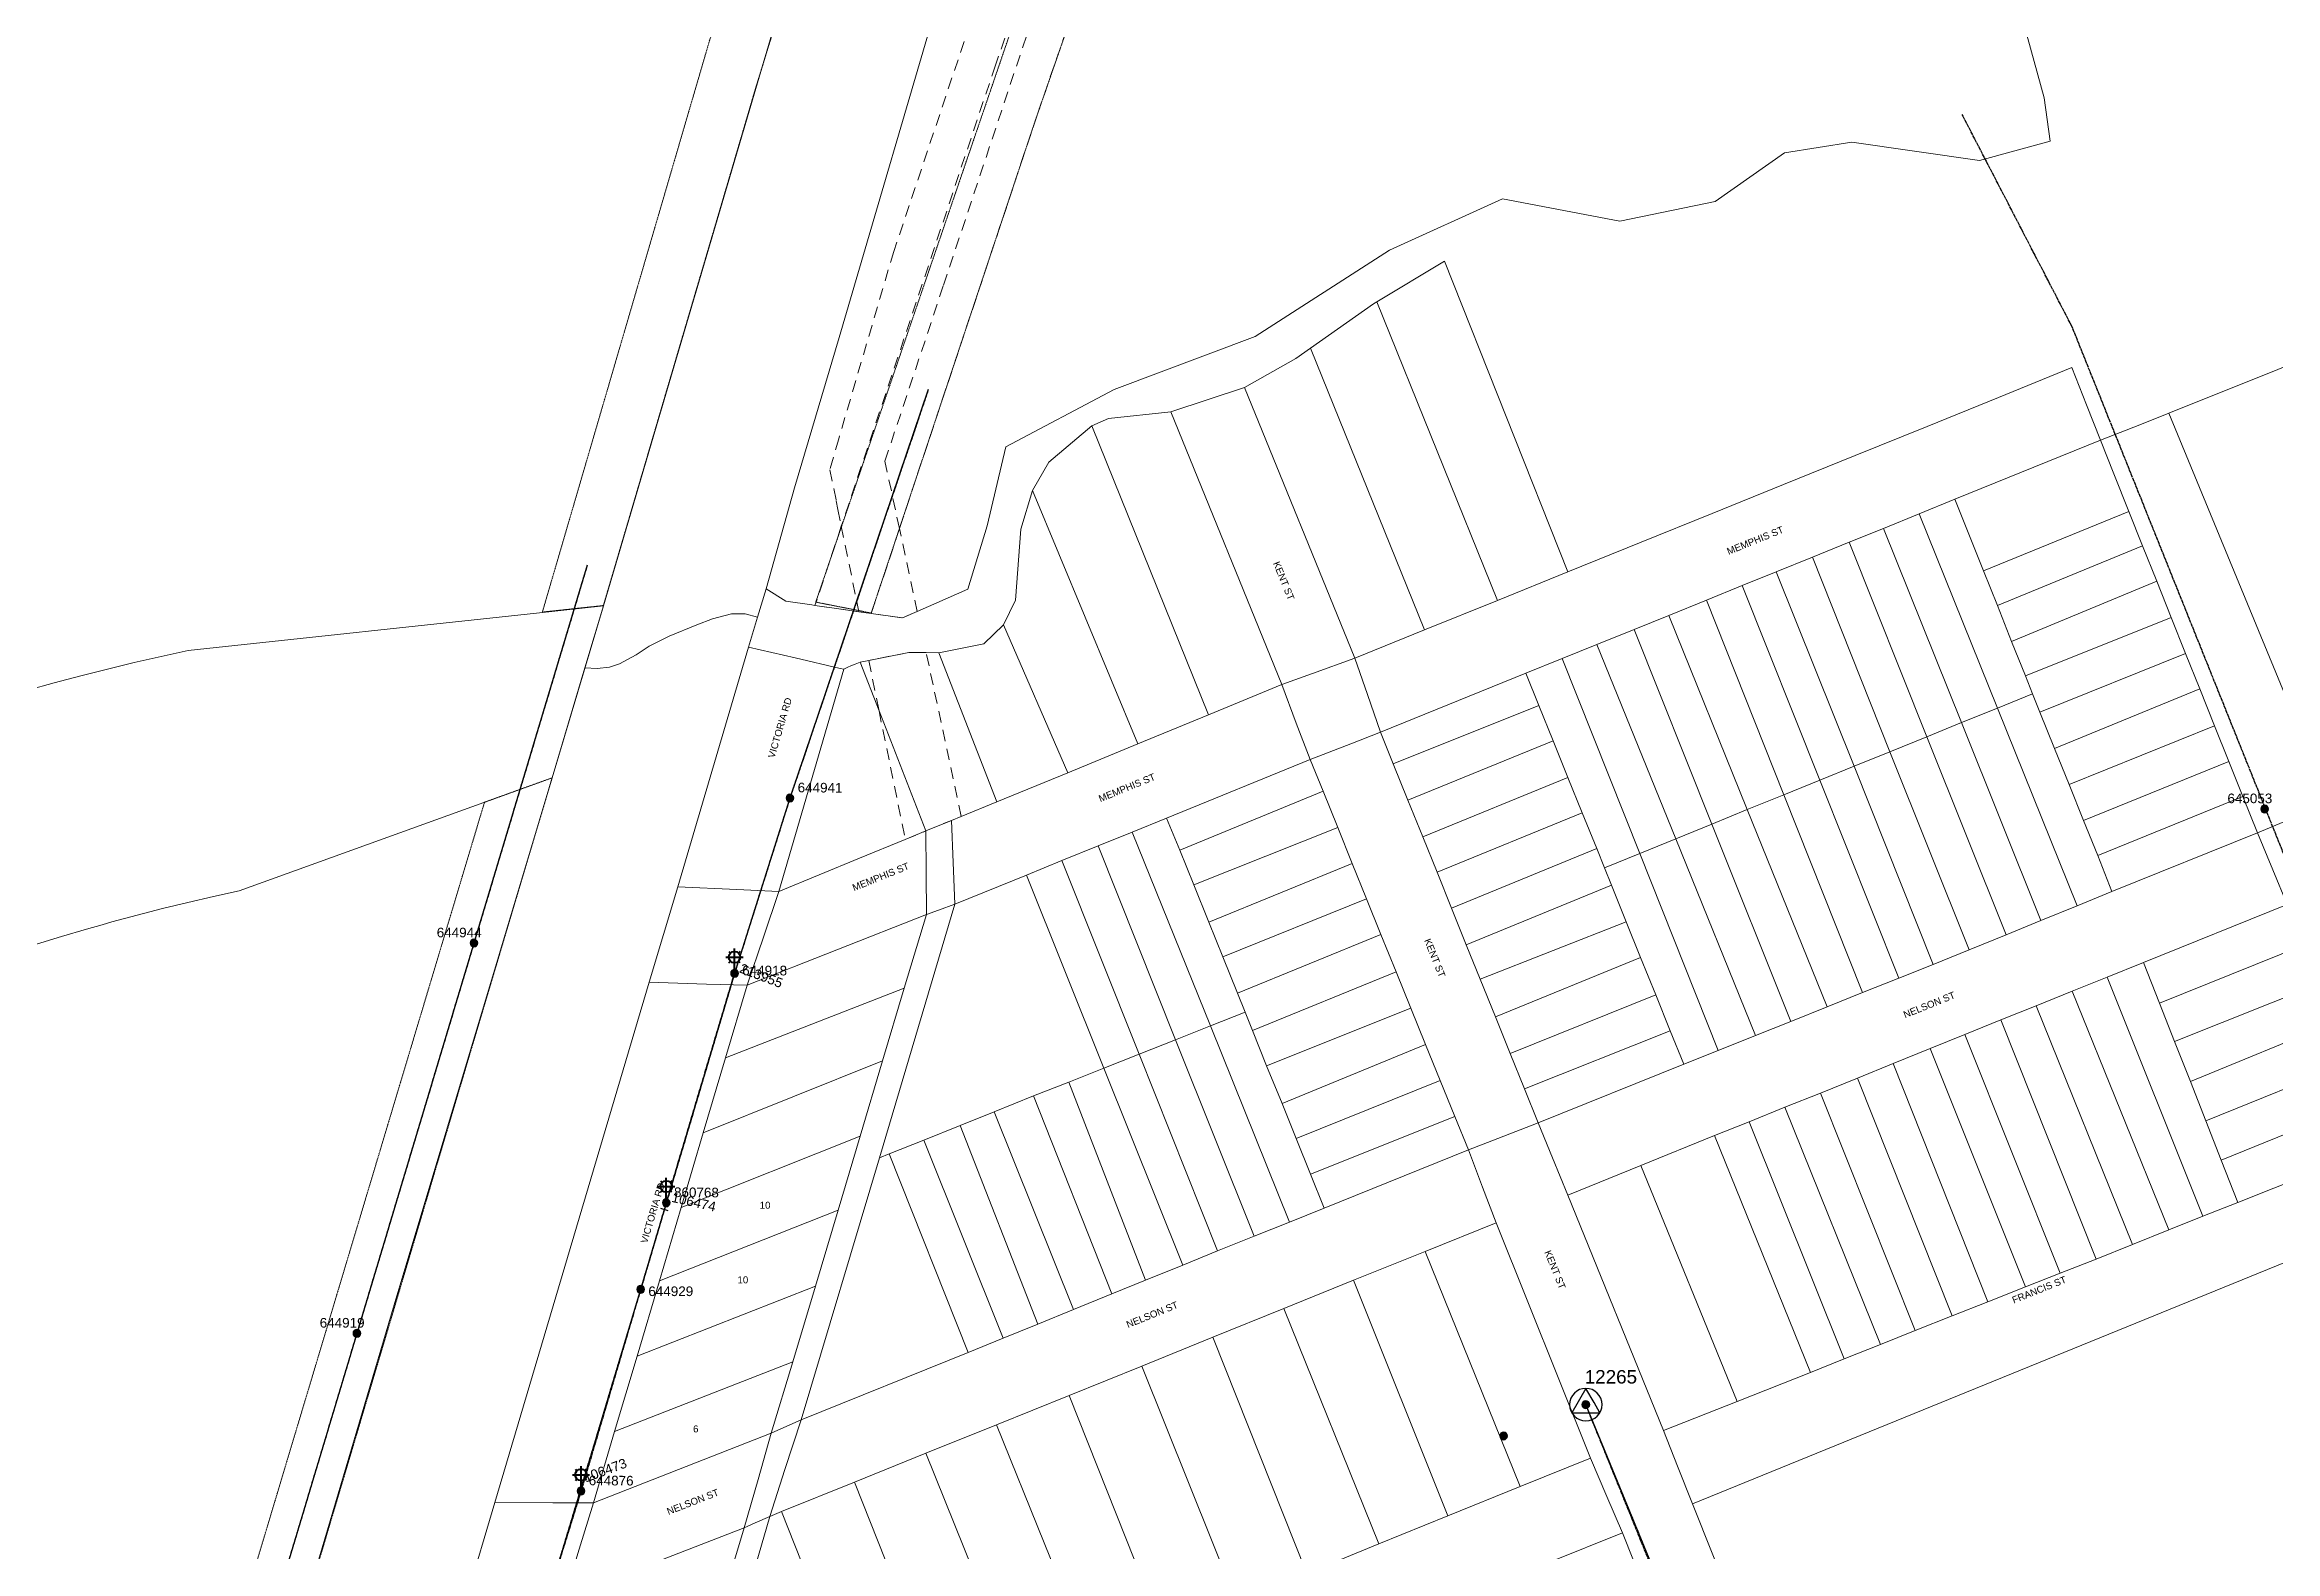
# Model space of a CAD drawing. Header units: metres. Extents: x 300457 to 302353, y 6232868 to 6234686.
# Drawn here: x 300991 to 301570, y 6233635 to 6234027 of the extents above; entities that cross this region are included whole.
import ezdxf
from ezdxf.enums import TextEntityAlignment as Align

# ---------------------------------------------------------------- set-up
doc = ezdxf.new("R2010")
doc.units = ezdxf.units.M
for name, pattern in [('Cable Exist OH', [1, 1, 0]), ('Dash', [5, 3, -2]), ('HIDDEN', [0.375, 0.25, -0.125]), ('HIDDEN2', [0.1875, 0.125, -0.0625])]:
    doc.linetypes.add(name, pattern=pattern)
doc.layers.get('0').update_dxf_attribs({"color": 6})
for name, color, linetype, lineweight in [('Cadastre Easements_SP_EXT', 9, 'Continuous', 5), ('Cadastre Land Parcels_SP_EXT', 9, 'Continuous', 5), ('Cadastre Other Property_SP_EXT', 9, 'HIDDEN', 5), ('Cadastre Roads_SP_EXT', 9, 'Continuous', 5)]:
    doc.layers.add(name, color=color, linetype=linetype, lineweight=lineweight)
for name, color, linetype in [('Equip_SP_SL_EXT', 7, 'Continuous'), ('Mains_HV_EXT', 7, 'Continuous'), ('Mains_LV_EXT', 7, 'Continuous'), ('Mains_SL_EXT', 7, 'Continuous'), ('Mains_TR_EXT', 7, 'Continuous'), ('OH_Details_SP_MISC', 7, 'Continuous'), ('Sub_SP_TR_HV_LV_EXT', 7, 'Continuous'), ('SupportsOH_SP_TR_HV_LV_SL_EXT', 7, 'Continuous')]:
    doc.layers.add(name, color=color, linetype=linetype)
doc.styles.add('iecARIAL', font='arial.ttf', dxfattribs={"height": 2})
doc.styles.add('POLE_LABEL', font='arial.ttf')
doc.styles.get("Standard").update_dxf_attribs({"font": 'arial.ttf'})
doc.linetypes.add('Cable E OH', pattern='A,9.4,["E",Standard,S=1.7,R=0,X=0,Y=-1],0', length=9.4)

# ---------------------------------------------------------------- blocks, each defined once
blk = doc.blocks.new('SUB_POLE_EXT')
blk.add_wipeout([(0, 4.22), (0.42, 4.2), (0.83, 4.14), (1.21, 4.05), (1.62, 3.9), (1.99, 3.72), (2.35, 3.51), (2.68, 3.26), (2.99, 2.99), (3.28, 2.66), (3.52, 2.34), (3.76, 1.92), (3.9, 1.62), (4.04, 1.23), (4.18, 0.63), (4.22, 0), (4.18, -0.61), (4.06, -1.15), (3.9, -1.62), (3.58, -2.24), (3.22, -2.73), (2.97, -3.01), (2.68, -3.26), (2.36, -3.5), (2, -3.72), (1.64, -3.89), (1.25, -4.03), (0.82, -4.14), (0.42, -4.2), (0, -4.22), (-0.41, -4.2), (-0.8, -4.15), (-1.21, -4.05), (-1.62, -3.9), (-1.99, -3.73), (-2.35, -3.51), (-2.68, -3.26), (-2.96, -3.02), (-3.23, -2.72), (-3.51, -2.35), (-3.71, -2.01), (-3.91, -1.6), (-4.05, -1.21), (-4.16, -0.76), (-4.22, -0.14), (-4.21, 0.39), (-4.14, 0.83), (-4.03, 1.27), (-3.9, 1.63), (-3.71, 2.02), (-3.5, 2.37), (-3.28, 2.67), (-2.99, 2.99), (-2.68, 3.27), (-2.33, 3.52), (-1.98, 3.73), (-1.63, 3.9), (-1.2, 4.05), (-0.78, 4.15), (-0.4, 4.21)])
blk.add_line((2.16, 0.48), (2.16, 0.48, 0))
blk.add_lwpolyline([(-4.22, 0, 1), (4.22, 0, 1)], format="xyb", close=True)
blk.add_lwpolyline([(2.14, 0.52), (0, 4.22), (-3.66, -2.11), (3.66, -2.11)], close=True)
for tag, height, flags, p in [('STREET_CODE', 0.2, 9, (1.5, 0)), ('ASSET_NUM', 3.5, 8, (2, 2)), ('CONSTRUCTED_VOLTAGE', 0.2, 9, (1.5, -0.2)), ('OPERATING_VOLTAGE', 0.2, 9, (1.5, -0.6)), ('OPERATED_BY', 0.2, 9, (1.5, -0.8)), ('ORIENTATION', 0.2, 9, (1.5, -1.2)), ('OWNED_BY', 0.2, 9, (1.5, -1.4)), ('SECONDARY_VOLTAGE', 0.2, 9, (1.5, -1.6)), ('STATE', 0.2, 9, (1.5, -1.8)), ('SUBSTATION_TYPE', 0.2, 9, (1.5, -2)), ('STREETNAME', 0.2, 9, (1.5, -2.8)), ('SUBURB', 0.2, 9, (1.5, -3)), ('Z', 0.2, 1, (1.5, -3.4)), ('NO_PHASES', 0.2, 9, (1.5, -0.4)), ('MAINTAINED_BY', 0.2, 9, (1.5, -1)), ('USAGE', 0.2, 9, (1.5, -2.2)), ('LEGEND', 0.2, 9, (1.5, -2.4)), ('LOCATION', 0.2, 9, (1.5, -2.6)), ('NOTES', 0.2, 9, (1.5, -3.2))]:
    blk.add_attdef(tag, text='', height=height, dxfattribs=dict(flags=flags)).set_placement(p, align=Align.MIDDLE_LEFT)
blk = doc.blocks.new('SL_LANTERN_EXT')
at = {"lineweight": 40}
for p, q in [((0, 1.97), (0, 6.47)), ((-2.25, 4.22), (2.25, 4.22)), ((-1.46, 5.68), (-1.06, 5.28)), ((-1.46, 2.76), (-1.06, 3.16)), ((0, 0), (0, 2.72)), ((1.46, 5.68), (1.06, 5.28)), ((1.46, 2.76), (1.06, 3.16))]:
    blk.add_line(p, q, dxfattribs=at)
blk.add_circle((0, 4.22), 1.5, dxfattribs=at)
at = {"style": 'iecARIAL', "flags": 8}
blk.add_attdef('ASSET_NUM', (1.5, 1.5), '', height=2.5, dxfattribs=at)
for tag, p, height, flags in [('OPERATING_VOLTAGE', (0.98, -1.65), 0.2, 9), ('ORIENTATION', (0.98, -1.85), 0.2, 9), ('OWNED_BY', (0.98, -2.05), 0.2, 9), ('STATE', (0.98, -2.25), 0.2, 9), ('CONSTRUCTED_VOLTAGE', (0.98, -0.65), 0.2, 9), ('CONTROL_TYPE', (0.98, -0.85), 0.2, 9), ('LANTERN_PURPOSE', (0.98, -1.05), 0.2, 9), ('LANTERN_TYPE', (0.98, -1.25), 0.2, 9), ('NO_PHASES', (0.98, -1.45), 0.2, 9), ('USAGE', (0.98, -2.45), 0.2, 9), ('CEXIST', (0.98, -2.65), 0.2, 9), ('CNEW', (0.98, -2.85), 0.2, 9), ('CNUMBER', (0.98, -3.05), 0.2, 9), ('CREMOVE', (0.98, -3.25), 0.2, 9), ('CREPLACE', (0.98, -3.45), 0.2, 9), ('LKINGHEIGHT', (0.98, -3.65), 0.2, 9), ('LBRACKET', (0.98, -3.85), 0.2, 9), ('LBRACKETVOCAB', (0.98, -4.05), 0.2, 9), ('LCATEGORY', (0.98, -4.25), 0.2, 9), ('LCHARGE1', (0.98, -4.45), 0.2, 9), ('LCHARGE1PERCENT', (0.98, -4.65), 0.2, 9), ('LCHARGE2', (0.98, -4.85), 0.2, 9), ('LCHARGE2PERCENT', (0.98, -5.05), 0.2, 9), ('LCHARGE3', (0.98, -5.25), 0.2, 9), ('LCHARGE3PERCENT', (0.98, -5.45), 0.2, 9), ('LEXIST', (0.98, -5.65), 0.2, 9), ('LLAMP', (0.98, -5.85), 0.2, 9), ('LNUMBER', (2.18, -3.25), 2.5, 8), ('STREETNAME', (0.98, -9.25), 0.2, 9), ('SUBURB', (0.98, -9.45), 0.2, 1), ('LLAMPVOCAB', (0.98, -6.05), 0.2, 9), ('LMAST', (0.98, -6.25), 0.2, 9), ('LMASTVOCAB', (0.98, -6.45), 0.2, 9), ('LNEW', (0.98, -6.65), 0.2, 9), ('LANTNUMBER', (0.98, -6.85), 0.2, 9), ('LOUTREACH', (0.98, -7.25), 0.2, 9), ('LOUTREACHVOCAB', (0.98, -7.45), 0.2, 9), ('LRATECODE', (0.98, -7.65), 0.2, 9), ('LREMOVE', (0.98, -7.85), 0.2, 9), ('LREPLACE', (0.98, -8.05), 0.2, 9), ('LTYPE', (0.98, -8.25), 0.2, 9), ('LTYPEVOCAB', (0.98, -8.45), 0.2, 9), ('LEGEND', (0.98, -8.65), 0.2, 9), ('LOCATION', (0.98, -8.85), 0.2, 9), ('NOTES', (0.98, -9.05), 0.2, 9)]:
    blk.add_attdef(tag, p, '', height=height, dxfattribs=dict(flags=flags))
blk = doc.blocks.new('POLE_EXT')
blk.add_hatch(color=256).paths.add_polyline_path([(-1, 0, 1), (1, 0, 1)])
blk.add_lwpolyline([(-1, 0, 1), (1, 0, 1)], format="xyb", close=True)
for tag, height, flags, p in [('pNumber', 2.5, 8, (-17.84, 2.07)), ('OWNED_BY', 0.2, 9, (1.35, -0.4)), ('SPECIAL_USE', 0.2, 9, (1.35, -0.8)), ('STATE', 0.2, 9, (1.35, -1)), ('cLV', 0.2, 9, (1.35, -1.4)), ('hDepth', 0.2, 9, (1.35, -1.6)), ('hDia', 0.2, 9, (1.35, -1.8)), ('cHV', 0.2, 9, (1.35, -2)), ('cLinedev', 0.2, 9, (1.35, -3.4)), ('pExisting', 0.2, 9, (1.35, -3.8)), ('pFooting', 0.2, 9, (1.35, -4.4)), ('pNew', 0.2, 9, (1.35, -4.6)), ('pRelocate', 0.2, 9, (1.35, -5)), ('pRemove', 0.2, 9, (1.35, -5.2)), ('pReplace', 0.2, 9, (1.35, -5.4)), ('pStay', 0.2, 9, (1.35, -5.6)), ('pType', 0.2, 9, (1.35, -5.8)), ('PARENT', 0.2, 9, (1.35, -0.6)), ('USAGE', 0.2, 9, (1.35, -1.2)), ('LBRACKET', 0.2, 9, (1.35, -2.2)), ('LExisting', 0.2, 9, (1.35, -2.4)), ('LANTNUMBER', 0.2, 9, (1.35, -2.6)), ('LOther', 0.2, 9, (1.35, -2.8)), ('LRemove', 0.2, 9, (1.35, -3)), ('LEGEND', 0.2, 9, (1.35, -3.2)), ('LOCATION', 0.2, 9, (1.35, -3.6)), ('PFNUMBER', 0.2, 9, (1.35, -4)), ('NEWPFNUMBER', 0.2, 9, (1.35, -4.2)), ('cspan', 0.2, 9, (1.35, -6)), ('STREETNAME', 0.2, 9, (1.35, -6.2)), ('SUBURB', 0.2, 9, (1.35, -6.4)), ('OPERATED_BY', 0.2, 9, (1.36, -7.01)), ('NOTES', 0.2, 9, (1.35, -6.6)), ('MAINTAINED_BY', 0.2, 9, (1.36, -6.81))]:
    blk.add_attdef(tag, text='', height=height, dxfattribs=dict(flags=flags)).set_placement(p, align=Align.MIDDLE_LEFT)
at = {"style": 'POLE_LABEL'}
for tag, height, flags, p in [('STRUCTURE_PLANT_NUMBER', 0.2, 9, (1.35, 0.03)), ('ASSET_NUM', 2.5, 8, (2, 2)), ('STREET_CODE', 0.2, 9, (1.35, -0.2))]:
    blk.add_attdef(tag, text='', height=height, dxfattribs=dict(at, flags=flags)).set_placement(p, align=Align.MIDDLE_LEFT)
at = {"flags": 1}
blk.add_attdef('Z', (1.35, -7.33), '', height=0.2, dxfattribs=at)
blk = doc.blocks.new('End Shackle_EXT')
blk.add_wipeout([(0, 0.25), (1.81, 0.25), (1.82, -0.25), (0, -0.25)])
blk.add_line((1.81, -1), (1.81, 1))
at = {"flags": 1}
blk.add_attdef('Z', (0, 0), '', height=0.2, dxfattribs=at)
at = {"flags": 9}
for tag, p in [('CONNECTOR_TYPE', (0, 0)), ('CONSTRUCTED_VOLTAGE', (0, -0.2)), ('OPERATING_VOLTAGE', (0, -0.6)), ('ORIENTATION', (0, -0.8)), ('OWNED_BY', (0, -1)), ('STATE', (0, -1.2)), ('NO_PHASES', (0, -0.4)), ('USAGE', (0, -1.4)), ('NOTES', (0, -1.6))]:
    blk.add_attdef(tag, text='', height=0.2, dxfattribs=at).set_placement(p, align=Align.MIDDLE_LEFT)

msp = doc.modelspace()

# ---------------------------------------------------------------- linework, layer by layer
at = {"layer": 'Cadastre Easements_SP_EXT', "linetype": 'Dash'}
for points in [[(301407.09, 6234213.25), (301301.43, 6234234.33), (301291.51, 6234205.61), (301301.24, 6234203.8), (301299.31, 6234198.26), (301237.88, 6234021.2), (301197.83, 6233901.34), (301190.98, 6233880.77), (301196.61, 6233879.97), (301202.37, 6233879.15), (301205.6, 6233878.69), (301212.92, 6233900.74), (301248.86, 6234008.69), (301314.64, 6234198.57), (301315.43, 6234200.85), (301325.27, 6234198.79), (301400.8, 6234183.05), (301403.27, 6234194.92), (301404.43, 6234200.45), (301407.09, 6234213.25)], [(301219.78, 6233822.16), (301226.44, 6233824.9), (301228.98, 6233825.94), (301219.87, 6233868.51), (301215.37, 6233868.53), (301204.95, 6233866.48), (301207.62, 6233853.42), (301214.44, 6233819.96), (301219.78, 6233822.16)]]:
    msp.add_lwpolyline(points, close=True, dxfattribs=at)
msp.add_lwpolyline([(301236.13, 6234046.3), (301211.45, 6233972.77), (301197.38, 6233924.88), (301197.19, 6233924.08), (301194.85, 6233916.03), (301196.5, 6233908.01), (301196.51, 6233907.96), (301196.95, 6233905.67), (301197.83, 6233901.34), (301202.37, 6233879.15), (301205.6, 6233878.69), (301213.74, 6233877.54), (301217.55, 6233879.2), (301212.92, 6233900.74), (301209.16, 6233918.27), (301224.38, 6233963.98), (301244.97, 6234025.91), (301275.48, 6234113.03)], dxfattribs=at)
at = {"layer": 'Cadastre Land Parcels_SP_EXT', "linetype": 'Continuous'}
for points in [[(301183.05, 6234040.47), (301136.01, 6233880.67), (301131.22, 6233864.59), (301134.4, 6233864.39), (301137.62, 6233864.7), (301140.22, 6233865.62), (301144.5, 6233867.91), (301147.87, 6233870.21), (301153.07, 6233872.81), (301160.26, 6233875.72), (301164.39, 6233877.25), (301169.29, 6233878.62), (301172.81, 6233878.62), (301176.08, 6233877.7), (301178.3, 6233885.11), (301178.3, 6233885.11), (301185.7, 6233911.31), (301197.26, 6233950.37), (301224.92, 6234044.75)], [(301224.92, 6234044.75), (301197.26, 6233950.37), (301185.7, 6233911.31), (301178.3, 6233885.11), (301183.45, 6233881.85), (301190.16, 6233880.89), (301190.98, 6233880.77), (301196.6, 6233879.98), (301202.37, 6233879.15), (301205.6, 6233878.69), (301213.74, 6233877.54), (301217.56, 6233879.21), (301230.7, 6233884.97), (301235.68, 6233901.47), (301240.59, 6233921.97), (301268.71, 6233936.93), (301305.35, 6233950.64), (301340.23, 6233973.13), (301369.58, 6233986.41), (301400.1, 6233980.6), (301424.91, 6233985.78), (301442.87, 6233998.44), (301460.42, 6234001.18), (301493.53, 6233996.43), (301511.94, 6234001.39), (301510.32, 6234012.66), (301503.53, 6234037.53)], [(300986.42, 6233858.74), (300993.32, 6233860.65), (301000.24, 6233862.48), (301004.43, 6233863.54), (301007.18, 6233864.23), (301014.13, 6233865.91), (301021.11, 6233867.5), (301028.11, 6233869.07), (301118.62, 6233878.8), (301136.01, 6233880.67), (301183.05, 6234040.47)], [(300988.7, 6233792.73), (300995.2, 6233794.73), (301001.73, 6233796.66), (301005.81, 6233797.81), (301008.28, 6233798.51), (301014.86, 6233800.28), (301021.45, 6233801.97), (301028.06, 6233803.59), (301034.7, 6233805.13), (301041.38, 6233806.59), (301122.69, 6233835.93), (301122.69, 6233835.93), (301136.01, 6233880.67), (301118.62, 6233878.8), (301028.11, 6233869.07), (301021.11, 6233867.5), (301014.13, 6233865.91), (301007.18, 6233864.23), (301004.43, 6233863.54), (301000.24, 6233862.48), (300993.32, 6233860.65), (300986.42, 6233858.74)], [(301100.59, 6233623.39), (301107.81, 6233647.6), (301147.92, 6233782.84), (301155.32, 6233807.67), (301173.75, 6233869.91), (301173.75, 6233869.91), (301176.08, 6233877.7), (301172.81, 6233878.62), (301169.29, 6233878.62), (301164.39, 6233877.25), (301160.26, 6233875.72), (301153.07, 6233872.81), (301147.87, 6233870.21), (301144.5, 6233867.91), (301140.22, 6233865.62), (301137.62, 6233864.7), (301134.4, 6233864.39), (301131.22, 6233864.59), (301122.69, 6233835.93), (301081.63, 6233698.99), (301012.77, 6233466.59)], [(301012.77, 6233466.59), (301081.63, 6233698.99), (301122.69, 6233835.93), (301041.38, 6233806.59), (301034.7, 6233805.13), (301028.06, 6233803.59), (301021.45, 6233801.97), (301014.86, 6233800.28), (301008.28, 6233798.51), (301005.81, 6233797.81), (301001.73, 6233796.66), (300995.2, 6233794.73), (300988.7, 6233792.73)]]:
    msp.add_lwpolyline(points, dxfattribs=at)
for points in [[(301386.62, 6233889.54), (301354.56, 6233970.26), (301336.94, 6233959.69), (301368.35, 6233882.1), (301386.62, 6233889.54)], [(301613.15, 6233936.42), (301627.3, 6233964.59), (301542.73, 6233930.73), (301573.38, 6233856.39), (301575.39, 6233860.41), (301589.25, 6233888.16), (301604.28, 6233918.41), (301605.63, 6233921.45), (301613.15, 6233936.42)], [(301368.35, 6233882.1), (301336.94, 6233959.69), (301336.07, 6233959.17), (301319.77, 6233947.62), (301349.39, 6233874.42), (301368.35, 6233882.1)], [(301349.39, 6233874.42), (301319.77, 6233947.62), (301315.94, 6233944.97), (301302.55, 6233937.43), (301331.24, 6233867.06), (301349.39, 6233874.42)], [(301312.27, 6233860.19), (301283.47, 6233931.05), (301267.29, 6233929.34), (301262.93, 6233927.46), (301293.21, 6233852.33), (301312.27, 6233860.19)], [(301293.21, 6233852.33), (301262.93, 6233927.46), (301251.71, 6233918.03), (301247.47, 6233910.65), (301274.87, 6233844.77), (301293.21, 6233852.33)], [(301274.87, 6233844.77), (301247.47, 6233910.65), (301244.45, 6233900.59), (301243.11, 6233882.18), (301239.94, 6233875.73), (301256.71, 6233837.31), (301274.87, 6233844.77)], [(301507.36, 6233857.82), (301505.47, 6233862.52), (301501.89, 6233871.44), (301498.22, 6233880.78), (301494.63, 6233889.8), (301490.64, 6233899.72), (301487.17, 6233908.35), (301477.85, 6233904.56), (301498.21, 6233854.11), (301507.36, 6233857.82)], [(301535.92, 6233896.28), (301532.34, 6233905.23), (301494.63, 6233889.8), (301498.22, 6233880.78), (301535.92, 6233896.28)], [(301488.87, 6233850.31), (301468.61, 6233900.8), (301459.68, 6233897.2), (301479.89, 6233846.66), (301488.87, 6233850.31)], [(301498.21, 6233854.11), (301477.85, 6233904.56), (301468.61, 6233900.8), (301488.87, 6233850.31), (301498.21, 6233854.11)], [(301479.89, 6233846.66), (301459.68, 6233897.2), (301450.13, 6233893.32), (301470.3, 6233842.77), (301479.89, 6233846.66)], [(301539.6, 6233887.08), (301535.92, 6233896.28), (301498.22, 6233880.78), (301501.89, 6233871.44), (301539.6, 6233887.08)], [(301460.95, 6233838.97), (301440.73, 6233889.54), (301431.9, 6233885.95), (301452.09, 6233835.36), (301460.95, 6233838.97)], [(301470.3, 6233842.77), (301450.13, 6233893.32), (301440.73, 6233889.54), (301460.95, 6233838.97), (301470.3, 6233842.77)], [(301442.74, 6233831.57), (301422.64, 6233882.17), (301412.82, 6233878.17), (301433.23, 6233827.7), (301442.74, 6233831.57)], [(301452.09, 6233835.36), (301431.9, 6233885.95), (301422.64, 6233882.17), (301442.74, 6233831.57), (301452.09, 6233835.36)], [(301543.38, 6233877.63), (301539.6, 6233887.08), (301501.89, 6233871.44), (301505.47, 6233862.52), (301543.38, 6233877.63)], [(301433.23, 6233827.7), (301412.82, 6233878.17), (301403.81, 6233874.52), (301424.02, 6233823.96), (301433.23, 6233827.7)], [(301547.08, 6233868.31), (301543.38, 6233877.63), (301505.47, 6233862.52), (301507.36, 6233857.82), (301509.27, 6233853.07), (301547.08, 6233868.31)], [(301256.71, 6233837.31), (301239.94, 6233875.73), (301234.84, 6233870.83), (301223.18, 6233868.5), (301238.22, 6233829.75), (301256.71, 6233837.31)], [(301414.63, 6233820.15), (301394.17, 6233870.61), (301385.13, 6233866.95), (301405.27, 6233816.34), (301414.63, 6233820.15)], [(301424.02, 6233823.96), (301403.81, 6233874.52), (301394.17, 6233870.61), (301414.63, 6233820.15), (301424.02, 6233823.96)], [(301202.57, 6233815.07), (301214.44, 6233819.96), (301219.78, 6233822.16), (301207.62, 6233853.42), (301202.71, 6233866.05), (301201.39, 6233865.53), (301200.3, 6233865.11), (301199.48, 6233864.71), (301199.21, 6233864.59), (301198.44, 6233864.2), (301181.57, 6233806.42), (301202.57, 6233815.07)], [(301226.44, 6233824.9), (301228.98, 6233825.94), (301238.22, 6233829.75), (301223.18, 6233868.5), (301219.87, 6233868.51), (301215.37, 6233868.53), (301204.95, 6233866.48), (301202.71, 6233866.05), (301207.62, 6233853.42), (301219.78, 6233822.16), (301226.44, 6233824.9)], [(301405.27, 6233816.34), (301385.13, 6233866.95), (301375.71, 6233863.15), (301379.06, 6233854.81), (301382.77, 6233845.57), (301386.63, 6233836.03), (301390.32, 6233826.9), (301394.11, 6233817.6), (301396.1, 6233812.62), (301405.27, 6233816.34)], [(301550.76, 6233859.06), (301547.08, 6233868.31), (301509.27, 6233853.07), (301513.05, 6233843.63), (301550.76, 6233859.06)], [(301379.06, 6233854.81), (301375.71, 6233863.15), (301337.9, 6233847.81), (301341.25, 6233839.57), (301379.06, 6233854.81)], [(301554.63, 6233849.46), (301550.76, 6233859.06), (301513.05, 6233843.63), (301516.81, 6233834.22), (301554.63, 6233849.46)], [(301382.77, 6233845.57), (301379.06, 6233854.81), (301341.25, 6233839.57), (301345.06, 6233830.13), (301382.77, 6233845.57)], [(301518.95, 6233802.73), (301498.21, 6233854.11), (301488.87, 6233850.31), (301509.52, 6233798.86), (301518.95, 6233802.73)], [(301527.97, 6233806.41), (301524.28, 6233815.75), (301520.58, 6233824.88), (301516.81, 6233834.22), (301513.05, 6233843.63), (301509.27, 6233853.07), (301507.36, 6233857.82), (301498.21, 6233854.11), (301518.95, 6233802.73), (301527.97, 6233806.41)], [(301509.52, 6233798.86), (301488.87, 6233850.31), (301479.89, 6233846.66), (301500.48, 6233795.2), (301509.52, 6233798.86)], [(301558.32, 6233840.22), (301554.63, 6233849.46), (301516.81, 6233834.22), (301520.58, 6233824.88), (301558.32, 6233840.22)], [(301386.63, 6233836.03), (301382.77, 6233845.57), (301345.06, 6233830.13), (301348.92, 6233820.62), (301386.63, 6233836.03)], [(301490.84, 6233791.28), (301470.3, 6233842.77), (301460.95, 6233838.97), (301481.53, 6233787.5), (301490.84, 6233791.28)], [(301500.48, 6233795.2), (301479.89, 6233846.66), (301470.3, 6233842.77), (301490.84, 6233791.28), (301500.48, 6233795.2)], [(301323, 6233832.5), (301319.65, 6233840.73), (301282.35, 6233825.51), (301285.74, 6233817.19), (301323, 6233832.5)], [(301390.32, 6233826.9), (301386.63, 6233836.03), (301348.92, 6233820.62), (301352.61, 6233811.49), (301390.32, 6233826.9)], [(301481.53, 6233787.5), (301460.95, 6233838.97), (301452.09, 6233835.36), (301472.61, 6233783.95), (301481.53, 6233787.5)], [(301562, 6233831.08), (301558.32, 6233840.22), (301520.58, 6233824.88), (301524.28, 6233815.75), (301562, 6233831.08)], [(301326.81, 6233823.07), (301323, 6233832.5), (301285.74, 6233817.19), (301289.41, 6233808.16), (301326.81, 6233823.07)], [(301463.15, 6233780.16), (301442.74, 6233831.57), (301433.23, 6233827.7), (301453.95, 6233776.48), (301463.15, 6233780.16)], [(301472.61, 6233783.95), (301452.09, 6233835.36), (301442.74, 6233831.57), (301463.15, 6233780.16), (301472.61, 6233783.95)], [(301565.79, 6233821.65), (301562, 6233831.08), (301524.28, 6233815.75), (301527.97, 6233806.41), (301565.79, 6233821.65)], [(301285.74, 6233817.19), (301282.35, 6233825.51), (301273.41, 6233821.84), (301293.74, 6233771.48), (301302.73, 6233775.04), (301300.77, 6233780.01), (301296.98, 6233789.41), (301293.32, 6233798.43), (301289.41, 6233808.16), (301285.74, 6233817.19)], [(301394.11, 6233817.6), (301390.32, 6233826.9), (301352.61, 6233811.49), (301356.4, 6233802.06), (301394.11, 6233817.6)], [(301453.95, 6233776.48), (301433.23, 6233827.7), (301424.02, 6233823.96), (301444.52, 6233772.68), (301453.95, 6233776.48)], [(301293.74, 6233771.48), (301273.41, 6233821.84), (301264.56, 6233818.26), (301284.67, 6233767.89), (301293.74, 6233771.48)], [(301330.58, 6233813.74), (301326.81, 6233823.07), (301289.41, 6233808.16), (301293.32, 6233798.43), (301330.58, 6233813.74)], [(301435.37, 6233768.98), (301414.63, 6233820.15), (301405.27, 6233816.34), (301425.66, 6233765.1), (301435.37, 6233768.98)], [(301444.52, 6233772.68), (301424.02, 6233823.96), (301414.63, 6233820.15), (301435.37, 6233768.98), (301444.52, 6233772.68)], [(301275.19, 6233764.13), (301255.15, 6233814.45), (301245.9, 6233810.67), (301266.01, 6233760.5), (301275.19, 6233764.13)], [(301284.67, 6233767.89), (301264.56, 6233818.26), (301255.15, 6233814.45), (301275.19, 6233764.13), (301284.67, 6233767.89)], [(301334.28, 6233804.51), (301330.58, 6233813.74), (301293.32, 6233798.43), (301296.98, 6233789.41), (301334.28, 6233804.51)], [(301397.91, 6233808.09), (301396.1, 6233812.62), (301394.11, 6233817.6), (301356.4, 6233802.06), (301360.2, 6233792.61), (301397.91, 6233808.09)], [(301425.66, 6233765.1), (301405.27, 6233816.34), (301396.1, 6233812.62), (301397.91, 6233808.09), (301401.77, 6233798.55), (301405.47, 6233789.31), (301409.45, 6233779.57), (301413.21, 6233770.25), (301416.71, 6233761.52), (301425.66, 6233765.1)], [(301266.01, 6233760.5), (301245.9, 6233810.67), (301227.36, 6233803.12), (301207.72, 6233737.21), (301210.28, 6233738.26), (301219.29, 6233741.84), (301228.74, 6233745.62), (301237.58, 6233749.19), (301247.8, 6233753.3), (301256.91, 6233756.89), (301266.01, 6233760.5)], [(301401.77, 6233798.55), (301397.91, 6233808.09), (301360.2, 6233792.61), (301363.85, 6233783.61), (301401.77, 6233798.55)], [(301338.03, 6233795.28), (301334.28, 6233804.51), (301296.98, 6233789.41), (301300.77, 6233780.01), (301338.03, 6233795.28)], [(301577.73, 6233792.5), (301573.51, 6233803.02), (301536.18, 6233787.99), (301540.35, 6233777.38), (301577.73, 6233792.5)], [(301214.17, 6233781.28), (301219.92, 6233800.47), (301173.36, 6233782.05), (301167.74, 6233763.23), (301214.17, 6233781.28)], [(301341.95, 6233785.56), (301338.03, 6233795.28), (301300.77, 6233780.01), (301302.73, 6233775.04), (301304.66, 6233770.35), (301341.95, 6233785.56)], [(301405.47, 6233789.31), (301401.77, 6233798.55), (301363.85, 6233783.61), (301367.76, 6233773.87), (301405.47, 6233789.31)], [(301581.81, 6233782.46), (301577.73, 6233792.5), (301540.35, 6233777.38), (301544.26, 6233767.47), (301581.81, 6233782.46)], [(301345.81, 6233776.11), (301341.95, 6233785.56), (301304.66, 6233770.35), (301308.34, 6233761.13), (301345.81, 6233776.11)], [(301409.45, 6233779.57), (301405.47, 6233789.31), (301367.76, 6233773.87), (301371.63, 6233764.33), (301409.45, 6233779.57)], [(301551.61, 6233722.05), (301526.69, 6233784.19), (301517.64, 6233780.51), (301542.76, 6233718.48), (301551.61, 6233722.05)], [(301560.71, 6233725.65), (301556.37, 6233736.57), (301552.35, 6233746.83), (301548.36, 6233757.05), (301544.26, 6233767.47), (301540.35, 6233777.38), (301536.18, 6233787.99), (301526.69, 6233784.19), (301551.61, 6233722.05), (301560.71, 6233725.65)], [(301161.92, 6233743.7), (301208.56, 6233762.42), (301214.17, 6233781.28), (301167.74, 6233763.23), (301161.92, 6233743.7)], [(301413.21, 6233770.25), (301409.45, 6233779.57), (301371.63, 6233764.33), (301375.33, 6233755.11), (301413.21, 6233770.25)], [(301542.76, 6233718.48), (301517.64, 6233780.51), (301508.31, 6233776.75), (301533.33, 6233714.71), (301542.76, 6233718.48)], [(301585.9, 6233772.44), (301581.81, 6233782.46), (301544.26, 6233767.47), (301548.36, 6233757.05), (301585.9, 6233772.44)], [(301304.66, 6233770.35), (301302.73, 6233775.04), (301293.74, 6233771.48), (301314.31, 6233720.5), (301323.31, 6233724.14), (301319.69, 6233732.95), (301316.01, 6233742.26), (301312.33, 6233751.32), (301308.34, 6233761.13), (301304.66, 6233770.35)], [(301349.62, 6233766.69), (301345.81, 6233776.11), (301308.34, 6233761.13), (301312.33, 6233751.32), (301349.62, 6233766.69)], [(301523.83, 6233710.9), (301499.07, 6233773.04), (301489.76, 6233769.26), (301514.55, 6233707.22), (301523.83, 6233710.9)], [(301533.33, 6233714.71), (301508.31, 6233776.75), (301499.07, 6233773.04), (301523.83, 6233710.9), (301533.33, 6233714.71)], [(301590.03, 6233762.12), (301585.9, 6233772.44), (301548.36, 6233757.05), (301552.35, 6233746.83), (301590.03, 6233762.12)], [(301305.06, 6233716.82), (301284.67, 6233767.89), (301275.19, 6233764.13), (301295.54, 6233713.01), (301305.06, 6233716.82)], [(301314.31, 6233720.5), (301293.74, 6233771.48), (301284.67, 6233767.89), (301305.06, 6233716.82), (301314.31, 6233720.5)], [(301353.41, 6233757.27), (301349.62, 6233766.69), (301312.33, 6233751.32), (301316.01, 6233742.26), (301353.41, 6233757.27)], [(301416.71, 6233761.52), (301413.21, 6233770.25), (301375.33, 6233755.11), (301378.9, 6233746.28), (301416.71, 6233761.52)], [(301514.55, 6233707.22), (301489.76, 6233769.26), (301480.73, 6233765.59), (301505.51, 6233703.66), (301514.55, 6233707.22)], [(301156.18, 6233724.3), (301202.73, 6233742.82), (301208.56, 6233762.42), (301161.92, 6233743.7), (301156.18, 6233724.3)], [(301286.52, 6233709.33), (301266.01, 6233760.5), (301256.91, 6233756.89), (301276.88, 6233705.43), (301286.52, 6233709.33)], [(301295.54, 6233713.01), (301275.19, 6233764.13), (301266.01, 6233760.5), (301286.52, 6233709.33), (301295.54, 6233713.01)], [(301495.69, 6233699.75), (301471.1, 6233761.69), (301461.87, 6233757.92), (301486.48, 6233696.12), (301495.69, 6233699.75)], [(301505.51, 6233703.66), (301480.73, 6233765.59), (301471.1, 6233761.69), (301495.69, 6233699.75), (301505.51, 6233703.66)], [(301594.11, 6233751.9), (301590.03, 6233762.12), (301552.35, 6233746.83), (301556.37, 6233736.57), (301594.11, 6233751.9)], [(301276.88, 6233705.43), (301256.91, 6233756.89), (301247.8, 6233753.3), (301268.15, 6233701.87), (301276.88, 6233705.43)], [(301357.19, 6233747.93), (301353.41, 6233757.27), (301316.01, 6233742.26), (301319.69, 6233732.95), (301357.19, 6233747.93)], [(301486.48, 6233696.12), (301461.87, 6233757.92), (301452.23, 6233754.04), (301476.84, 6233692.31), (301486.48, 6233696.12)], [(301258.15, 6233697.77), (301237.58, 6233749.19), (301228.74, 6233745.62), (301248.92, 6233693.99), (301258.15, 6233697.77)], [(301268.15, 6233701.87), (301247.8, 6233753.3), (301237.58, 6233749.19), (301258.15, 6233697.77), (301268.15, 6233701.87)], [(301467.82, 6233688.71), (301443.01, 6233750.35), (301433.68, 6233746.58), (301458.4, 6233684.94), (301467.82, 6233688.71)], [(301476.84, 6233692.31), (301452.23, 6233754.04), (301443.01, 6233750.35), (301467.82, 6233688.71), (301476.84, 6233692.31)], [(301598.54, 6233740.69), (301594.11, 6233751.9), (301556.37, 6233736.57), (301560.71, 6233725.65), (301598.54, 6233740.69)], [(301248.92, 6233693.99), (301228.74, 6233745.62), (301219.29, 6233741.84), (301239.87, 6233690.33), (301248.92, 6233693.99)], [(301360.75, 6233739.3), (301357.19, 6233747.93), (301319.69, 6233732.95), (301323.31, 6233724.14), (301360.75, 6233739.3)], [(301458.4, 6233684.94), (301433.68, 6233746.58), (301424.74, 6233742.98), (301449.66, 6233681.44), (301458.4, 6233684.94)], [(301150.56, 6233705.29), (301197.01, 6233723.6), (301202.73, 6233742.82), (301156.18, 6233724.3), (301150.56, 6233705.29)], [(301187.36, 6233669.09), (301230.76, 6233686.64), (301210.28, 6233738.26), (301207.72, 6233737.21), (301187.36, 6233669.09)], [(301239.87, 6233690.33), (301219.29, 6233741.84), (301210.28, 6233738.26), (301230.76, 6233686.64), (301239.87, 6233690.33)], [(301191.1, 6233703.88), (301197.01, 6233723.6), (301150.56, 6233705.29), (301144.74, 6233685.67), (301191.1, 6233703.88)], [(301644.72, 6233624.99), (301605.38, 6233723.25), (301419, 6233647.29), (301445.41, 6233580.99), (301469.04, 6233590.16), (301482.24, 6233559.8), (301644.72, 6233624.99)], [(301374.24, 6233651.81), (301349.54, 6233712.88), (301330.88, 6233705.38), (301355.38, 6233644.14), (301374.24, 6233651.81)], [(301185.19, 6233684.17), (301191.1, 6233703.88), (301144.74, 6233685.67), (301138.93, 6233666.13), (301185.19, 6233684.17)], [(301355.38, 6233644.14), (301330.88, 6233705.38), (301312.8, 6233698.03), (301337.5, 6233636.9), (301355.38, 6233644.14)], [(301337.5, 6233636.9), (301312.8, 6233698.03), (301294.35, 6233690.57), (301318.75, 6233629.23), (301337.5, 6233636.9)], [(301318.75, 6233629.23), (301294.35, 6233690.57), (301275.89, 6233683.1), (301300.49, 6233621.76), (301318.75, 6233629.23)], [(301179.64, 6233665.64), (301185.19, 6233684.17), (301138.93, 6233666.13), (301133.47, 6233647.53), (301179.64, 6233665.64)], [(301300.49, 6233621.76), (301275.89, 6233683.1), (301257.03, 6233675.46), (301281.43, 6233613.98), (301300.49, 6233621.76)], [(301281.43, 6233613.98), (301257.03, 6233675.46), (301238.17, 6233667.86), (301262.95, 6233606.46), (301281.43, 6233613.98)], [(301262.95, 6233606.46), (301238.17, 6233667.86), (301219.8, 6233660.42), (301244.54, 6233598.98), (301262.95, 6233606.46)], [(301244.54, 6233598.98), (301219.8, 6233660.42), (301201.24, 6233652.94), (301225.65, 6233591.29), (301244.54, 6233598.98)], [(301225.65, 6233591.29), (301201.24, 6233652.94), (301182.31, 6233645.27), (301206.69, 6233583.63), (301225.65, 6233591.29)], [(301155.69, 6233562.92), (301206.69, 6233583.63), (301182.31, 6233645.27), (301179.22, 6233644.01), (301155.69, 6233562.92)], [(301166.81, 6233621.68), (301172.62, 6233641.1), (301125.86, 6233622.98), (301120.14, 6233603.67), (301166.81, 6233621.68)], [(301420.14, 6233591.14), (301400.77, 6233639.79), (301381.79, 6233632.11), (301401.31, 6233583.57), (301420.14, 6233591.14)]]:
    msp.add_lwpolyline(points, close=True, dxfattribs=at)
at = {"layer": 'Cadastre Other Property_SP_EXT', "linetype": 'HIDDEN2'}
for points in [[(301255.34, 6234246.81), (301242.73, 6234255.42), (301224.14, 6234207.35), (301184.24, 6234092.84), (301168.68, 6234044.99), (301120.15, 6233879.04), (301136, 6233880.74), (301175.71, 6234015.73), (301191.1, 6234065.42), (301208.97, 6234118.65), (301237.12, 6234199.1), (301255.34, 6234246.81)], [(301191.18, 6233881.65), (301205.6, 6233878.79), (301248.16, 6234006.61), (301315.44, 6234200.93), (301400.81, 6234183.12), (301407.1, 6234213.35), (301301.83, 6234234.32), (301291.52, 6234205.67), (301301.24, 6234203.87), (301191.18, 6233881.65)], [(301122.68, 6233835.97), (301105.12, 6233829.63), (301001.29, 6233483.32), (301016.67, 6233479.81), (301122.68, 6233835.97)]]:
    msp.add_lwpolyline(points, close=True, dxfattribs=at)
at = {"layer": 'Cadastre Roads_SP_EXT', "linetype": 'Continuous'}
for points in [[(301524.98, 6233923.69), (301521.35, 6233932.91), (301517.52, 6233942.63), (301498.46, 6233934.85), (301479.92, 6233927.3), (301461.24, 6233919.72), (301442.61, 6233912.17), (301424.12, 6233904.7), (301405.67, 6233897.24), (301386.62, 6233889.54), (301368.35, 6233882.1), (301349.39, 6233874.42), (301331.24, 6233867.06), (301334.5, 6233857.64), (301337.9, 6233847.81), (301375.71, 6233863.15), (301385.13, 6233866.95), (301394.17, 6233870.61), (301403.81, 6233874.52), (301412.82, 6233878.17), (301422.64, 6233882.17), (301431.9, 6233885.95), (301440.73, 6233889.54), (301450.13, 6233893.32), (301459.68, 6233897.2), (301468.61, 6233900.8), (301477.85, 6233904.56), (301487.17, 6233908.35), (301524.98, 6233923.69)], [(301331.24, 6233867.06), (301302.55, 6233937.43), (301283.47, 6233931.05), (301312.27, 6233860.19), (301320.26, 6233863.09), (301331.24, 6233867.06)], [(301573.38, 6233856.39), (301542.73, 6233930.73), (301535.23, 6233927.75), (301524.98, 6233923.69), (301528.46, 6233914.96), (301532.34, 6233905.23), (301535.92, 6233896.28), (301539.6, 6233887.08), (301543.38, 6233877.63), (301547.08, 6233868.31), (301550.76, 6233859.06), (301554.63, 6233849.46), (301558.32, 6233840.22), (301562, 6233831.08), (301565.79, 6233821.65), (301573.68, 6233824.98), (301584.42, 6233829.51), (301573.38, 6233856.39)], [(301198.44, 6233864.2), (301197.55, 6233864.36), (301185.8, 6233867.14), (301173.75, 6233869.91), (301155.32, 6233807.67), (301170.69, 6233806.94), (301181.57, 6233806.42), (301198.44, 6233864.2)], [(301319.65, 6233840.73), (301316.05, 6233850.22), (301312.27, 6233860.19), (301293.21, 6233852.33), (301274.87, 6233844.77), (301256.71, 6233837.31), (301238.22, 6233829.75), (301228.98, 6233825.94), (301226.44, 6233824.9), (301226.9, 6233814.01), (301227.36, 6233803.12), (301245.9, 6233810.67), (301255.15, 6233814.45), (301264.56, 6233818.26), (301273.41, 6233821.84), (301282.35, 6233825.51), (301319.65, 6233840.73)], [(301341.25, 6233839.57), (301337.9, 6233847.81), (301330.2, 6233844.82), (301319.65, 6233840.73), (301323, 6233832.5), (301326.81, 6233823.07), (301330.58, 6233813.74), (301334.28, 6233804.51), (301338.03, 6233795.28), (301341.95, 6233785.56), (301345.81, 6233776.11), (301349.62, 6233766.69), (301353.41, 6233757.27), (301357.19, 6233747.93), (301360.75, 6233739.3), (301368.41, 6233742.25), (301378.9, 6233746.28), (301375.33, 6233755.11), (301371.63, 6233764.33), (301367.76, 6233773.87), (301363.85, 6233783.61), (301360.2, 6233792.61), (301356.4, 6233802.06), (301352.61, 6233811.49), (301348.92, 6233820.62), (301345.06, 6233830.13), (301341.25, 6233839.57)], [(301219.92, 6233800.47), (301219.85, 6233811.31), (301219.78, 6233822.16), (301214.44, 6233819.96), (301202.57, 6233815.07), (301181.57, 6233806.42), (301177.57, 6233794.54), (301173.36, 6233782.05), (301219.92, 6233800.47)], [(301207.72, 6233737.21), (301227.36, 6233803.12), (301223.05, 6233801.58), (301219.92, 6233800.47), (301214.17, 6233781.28), (301208.56, 6233762.42), (301202.73, 6233742.82), (301197.01, 6233723.6), (301191.1, 6233703.88), (301185.19, 6233684.17), (301179.64, 6233665.64), (301182.92, 6233667.11), (301187.36, 6233669.09), (301207.72, 6233737.21)], [(301173.36, 6233782.05), (301162.82, 6233782.38), (301147.92, 6233782.84), (301107.81, 6233647.6), (301122.84, 6233647.56), (301133.47, 6233647.53), (301138.93, 6233666.13), (301144.74, 6233685.67), (301150.56, 6233705.29), (301156.18, 6233724.3), (301161.92, 6233743.7), (301167.74, 6233763.23), (301173.36, 6233782.05)], [(301367.99, 6233720.32), (301364.46, 6233729.58), (301360.75, 6233739.3), (301323.31, 6233724.14), (301314.31, 6233720.5), (301305.06, 6233716.82), (301295.54, 6233713.01), (301286.52, 6233709.33), (301276.88, 6233705.43), (301268.15, 6233701.87), (301258.15, 6233697.77), (301248.92, 6233693.99), (301239.87, 6233690.33), (301230.76, 6233686.64), (301187.36, 6233669.09), (301183.19, 6233656.25), (301179.22, 6233644.01), (301182.31, 6233645.27), (301201.24, 6233652.94), (301219.8, 6233660.42), (301238.17, 6233667.86), (301257.03, 6233675.46), (301275.89, 6233683.1), (301294.35, 6233690.57), (301312.8, 6233698.03), (301330.88, 6233705.38), (301349.54, 6233712.88), (301367.99, 6233720.32)], [(301605.38, 6233723.25), (301602.05, 6233731.74), (301598.54, 6233740.69), (301560.71, 6233725.65), (301551.61, 6233722.05), (301542.76, 6233718.48), (301533.33, 6233714.71), (301523.83, 6233710.9), (301514.55, 6233707.22), (301505.51, 6233703.66), (301495.69, 6233699.75), (301486.48, 6233696.12), (301476.84, 6233692.31), (301467.82, 6233688.71), (301458.4, 6233684.94), (301449.66, 6233681.44), (301430.6, 6233673.88), (301411.43, 6233666.31), (301415.12, 6233657.05), (301419, 6233647.29), (301605.38, 6233723.25)], [(301172.62, 6233641.1), (301176.2, 6233653.6), (301179.64, 6233665.64), (301133.47, 6233647.53), (301129.75, 6233635.52), (301125.86, 6233622.98), (301172.62, 6233641.1)], [(301155.69, 6233562.92), (301179.22, 6233644.01), (301175.42, 6233642.33), (301172.62, 6233641.1), (301166.81, 6233621.68), (301161.07, 6233602.46), (301155.34, 6233583.22), (301148.68, 6233560.7), (301151.62, 6233561.63), (301155.69, 6233562.92)]]:
    msp.add_lwpolyline(points, close=True, dxfattribs=at)
for points in [[(301573.51, 6233803.02), (301569.76, 6233812.07), (301565.79, 6233821.65), (301527.97, 6233806.41), (301518.95, 6233802.73), (301509.52, 6233798.86), (301500.48, 6233795.2), (301490.84, 6233791.28), (301481.53, 6233787.5), (301472.61, 6233783.95), (301463.15, 6233780.16), (301453.95, 6233776.48), (301444.52, 6233772.68), (301435.37, 6233768.98), (301425.66, 6233765.1), (301416.71, 6233761.52), (301378.9, 6233746.28), (301382.65, 6233737.18), (301386.63, 6233727.54), (301405.6, 6233735.21), (301424.74, 6233742.98), (301433.68, 6233746.58), (301443.01, 6233750.35), (301452.23, 6233754.04), (301461.87, 6233757.92), (301471.1, 6233761.69), (301480.73, 6233765.59), (301489.76, 6233769.26), (301499.07, 6233773.04), (301508.31, 6233776.75), (301517.64, 6233780.51), (301526.69, 6233784.19), (301536.18, 6233787.99), (301573.51, 6233803.02)], [(301381.79, 6233632.11), (301400.77, 6233639.79), (301400.77, 6233639.79), (301396.76, 6233649.19), (301392.49, 6233659.18), (301374.24, 6233651.81), (301355.38, 6233644.14), (301337.5, 6233636.9), (301318.75, 6233629.23)]]:
    msp.add_lwpolyline(points, dxfattribs=at)
at = {"layer": 'Mains_HV_EXT', "linetype": 'Cable Exist OH'}
msp.add_lwpolyline([(301583.74, 6233788.42), (301517.6, 6233953.22), (301489.05, 6234008.34)], dxfattribs=at)
at = {"layer": 'Mains_HV_EXT', "linetype": 'Cable E OH'}
for points in [[(301220.43, 6233936.86), (301184.47, 6233830.71)], [(301131.82, 6233891.28), (301102.36, 6233793.02)], [(301184.47, 6233830.71), (301170.08, 6233785.15)], [(301102.36, 6233793.02), (301071.95, 6233691.6)], [(301145.69, 6233703.04), (301122.58, 6233626.09)], [(301071.95, 6233691.6), (301038.69, 6233580.66)]]:
    msp.add_lwpolyline(points, dxfattribs=at)
at = {"layer": 'Mains_LV_EXT', "linetype": 'Cable Exist OH'}
for points in [[(301145.69, 6233703.04), (301130.19, 6233650.63)], [(301130.19, 6233650.63), (301122.58, 6233626.09), (301116.31, 6233604.89), (301109.79, 6233582.78), (301098.62, 6233544.87), (301091.46, 6233520.57), (301091.46, 6233520.57), (301091.39, 6233520.34)]]:
    msp.add_lwpolyline(points, dxfattribs=at)
at = {"layer": 'Mains_SL_EXT', "linetype": 'Cable Exist OH'}
msp.add_lwpolyline([(301098.62, 6233544.87), (301109.79, 6233582.78), (301116.31, 6233604.89), (301122.58, 6233626.09), (301130.19, 6233650.63)], dxfattribs=at)
at = {"layer": 'Mains_TR_EXT', "linetype": 'Cable Exist OH'}
for points in [[(301220.43, 6233936.86), (301184.47, 6233830.71)], [(301131.82, 6233891.28), (301102.36, 6233793.02)], [(301184.47, 6233830.71), (301170.08, 6233785.15)], [(301102.36, 6233793.02), (301071.95, 6233691.6)], [(301145.69, 6233703.04), (301122.58, 6233626.09)], [(301071.95, 6233691.6), (301038.69, 6233580.66)]]:
    msp.add_lwpolyline(points, dxfattribs=at)

# ---------------------------------------------------------------- block references
at = {"layer": 'Equip_SP_SL_EXT'}
ref = msp.add_blockref('SL_LANTERN_EXT', (301170.08, 6233785.15), dxfattribs=at)
ref.add_attrib('ASSET_NUM', '213955', dxfattribs={"layer": '0', "height": 2.5, "rotation": 338.96249, "style": 'iecARIAL'}).set_placement((301171.58, 6233786.65), align=Align.MIDDLE_LEFT)
ref = msp.add_blockref('SL_LANTERN_EXT', (301152.34, 6233725.53), dxfattribs=at)
ref.add_attrib('ASSET_NUM', '106474', dxfattribs={"layer": '0', "height": 2.5, "rotation": 347.13331, "style": 'iecARIAL'}).set_placement((301153.84, 6233727.03), align=Align.MIDDLE_LEFT)
ref = msp.add_blockref('SL_LANTERN_EXT', (301130.19, 6233650.63), dxfattribs=at)
ref.add_attrib('ASSET_NUM', '106473', dxfattribs={"layer": '0', "height": 2.5, "rotation": 20.30727, "style": 'iecARIAL'}).set_placement((301131.69, 6233652.13), align=Align.BOTTOM_LEFT)
at = {"layer": 'Sub_SP_TR_HV_LV_EXT'}
ref = msp.add_blockref('SUB_POLE_EXT', (301391.27, 6233673.08), dxfattribs=at)
ref.add_attrib('ASSET_NUM', '12265', dxfattribs={"layer": '0', "height": 3.5}).set_placement((301404.58, 6233677.51), align=Align.BOTTOM_RIGHT)
at = {"layer": 'SupportsOH_SP_TR_HV_LV_SL_EXT'}
ref = msp.add_blockref('POLE_EXT', (301184.47, 6233830.71), dxfattribs=at)
ref.add_attrib('ASSET_NUM', '644941', dxfattribs={"layer": '0', "height": 2.5, "rotation": 359.62121, "style": 'POLE_LABEL'}).set_placement((301186.47, 6233831.46), align=Align.BOTTOM_LEFT)
ref = msp.add_blockref('POLE_EXT', (301567.63, 6233827.88), dxfattribs=at)
ref.add_attrib('ASSET_NUM', '645053', dxfattribs={"layer": '0', "height": 2.5, "style": 'POLE_LABEL'}).set_placement((301569.63, 6233828.63), align=Align.BOTTOM_RIGHT)
ref = msp.add_blockref('POLE_EXT', (301102.36, 6233793.02), dxfattribs=at)
ref.add_attrib('ASSET_NUM', '644944', dxfattribs={"layer": '0', "height": 2.5, "style": 'POLE_LABEL'}).set_placement((301104.36, 6233793.77), align=Align.BOTTOM_RIGHT)
ref = msp.add_blockref('POLE_EXT', (301170.08, 6233785.15), dxfattribs=at)
ref.add_attrib('ASSET_NUM', '644918', dxfattribs={"layer": '0', "height": 2.5, "rotation": 359.86706, "style": 'POLE_LABEL'}).set_placement((301172.08, 6233785.9), align=Align.MIDDLE_LEFT)
ref = msp.add_blockref('POLE_EXT', (301145.69, 6233703.04), dxfattribs=at)
ref.add_attrib('ASSET_NUM', '644929', dxfattribs={"layer": '0', "height": 2.5, "style": 'POLE_LABEL'}).set_placement((301147.69, 6233703.79), align=Align.TOP_LEFT)
ref = msp.add_blockref('POLE_EXT', (301071.95, 6233691.6), dxfattribs=at)
ref.add_attrib('ASSET_NUM', '644919', dxfattribs={"layer": '0', "height": 2.5, "style": 'POLE_LABEL'}).set_placement((301073.95, 6233692.35), align=Align.BOTTOM_RIGHT)
msp.add_blockref('POLE_EXT', (301369.89, 6233664.95), dxfattribs=at)
ref = msp.add_blockref('POLE_EXT', (301130.19, 6233650.63), dxfattribs=at)
ref.add_attrib('ASSET_NUM', '644876', dxfattribs={"layer": '0', "height": 2.5, "rotation": 359.62253, "style": 'POLE_LABEL'}).set_placement((301132.19, 6233651.38), align=Align.BOTTOM_LEFT)

# ---------------------------------------------------------------- texts
at = {"layer": 'Cadastre Land Parcels_SP_EXT'}
for s, p in [('10', (301176.62, 6233724)), ('10', (301170.85, 6233704.61)), ('6', (301159.31, 6233665.87))]:
    msp.add_text(s, height=1.8, dxfattribs=at).set_placement(p)
at = {"layer": 'Cadastre Roads_SP_EXT'}
for s, rotation, p in [('MEMPHIS ST', 22.07821, (301428.36, 6233893.9)), ('KENT ST', 292.14597, (301309.96, 6233891.76)), ('VICTORIA RD', 73.59634, (301180.45, 6233840.95)), ('MEMPHIS ST', 22.26039, (301265.13, 6233829.62)), ('MEMPHIS ST', 21.94808, (301201.13, 6233806.5)), ('KENT ST', 292.02148, (301349.21, 6233793.74)), ('NELSON ST', 21.97838, (301474.22, 6233773.48)), ('VICTORIA RD', 73.4751, (301147.36, 6233714.86)), ('KENT ST', 291.94488, (301380.46, 6233712.73)), ('FRANCIS ST', 21.92693, (301502.47, 6233699.31)), ('NELSON ST', 22.02748, (301272.31, 6233692.97)), ('NELSON ST', 21.29893, (301152.92, 6233644.39))]:
    msp.add_text(s, height=1.8, rotation=rotation, dxfattribs=at).set_placement(p)

# ---------------------------------------------------------------- next in the draw order: linework, layer by layer
at = {"layer": 'Cadastre Land Parcels_SP_EXT', "linetype": 'Continuous'}
for points in [[(301449.66, 6233681.44), (301424.74, 6233742.98), (301405.6, 6233735.21), (301430.6, 6233673.88), (301449.66, 6233681.44)], [(301430.6, 6233673.88), (301405.6, 6233735.21), (301386.63, 6233727.54), (301411.43, 6233666.31), (301430.6, 6233673.88)], [(301392.49, 6233659.18), (301367.99, 6233720.32), (301349.54, 6233712.88), (301374.24, 6233651.81), (301392.49, 6233659.18)]]:
    msp.add_lwpolyline(points, close=True, dxfattribs=at)
at = {"layer": 'Mains_HV_EXT', "linetype": 'Cable Exist OH'}
msp.add_lwpolyline([(301444.68, 6233540.57), (301427.97, 6233582.4), (301391.27, 6233673.08)], dxfattribs=at)
at = {"layer": 'Mains_LV_EXT', "linetype": 'Cable Exist OH'}
msp.add_lwpolyline([(301444.71, 6233540.59), (301427.97, 6233582.4), (301409.72, 6233628.21), (301391.27, 6233673.08)], dxfattribs=at)
at = {"layer": 'OH_Details_SP_MISC', "color": 7, "linetype": 'Continuous', "flags": 128}
msp.add_lwpolyline([(301444.68, 6233540.57), (301427.97, 6233582.4), (301409.72, 6233628.21), (301391.27, 6233673.08)], dxfattribs=at)

# ---------------------------------------------------------------- next in the draw order: block references
at = {"layer": 'Mains_LV_EXT', "rotation": 252.3056705333478}
msp.add_blockref('End Shackle_EXT', (301152.34, 6233725.53), dxfattribs=at)
at = {"layer": 'SupportsOH_SP_TR_HV_LV_SL_EXT', "rotation": 0.5758316786746466}
msp.add_blockref('POLE_EXT', (301391.27, 6233673.08), dxfattribs=at)

# ---------------------------------------------------------------- next in the draw order: linework, layer by layer
at = {"layer": 'Mains_HV_EXT', "linetype": 'Cable E OH'}
msp.add_lwpolyline([(301170.08, 6233785.15), (301145.69, 6233703.04)], dxfattribs=at)
at = {"layer": 'Mains_LV_EXT', "linetype": 'Cable Exist OH'}
msp.add_lwpolyline([(301152.34, 6233725.53), (301145.69, 6233703.04)], dxfattribs=at)
at = {"layer": 'Mains_SL_EXT', "linetype": 'Cable Exist OH'}
for points in [[(301152.34, 6233725.53), (301170.08, 6233785.15)], [(301152.34, 6233725.53), (301145.69, 6233703.04), (301130.19, 6233650.63)]]:
    msp.add_lwpolyline(points, dxfattribs=at)
at = {"layer": 'Mains_TR_EXT', "linetype": 'Cable Exist OH'}
msp.add_lwpolyline([(301170.08, 6233785.15), (301145.69, 6233703.04)], dxfattribs=at)

# ---------------------------------------------------------------- next in the draw order: block references
at = {"layer": 'SupportsOH_SP_TR_HV_LV_SL_EXT'}
ref = msp.add_blockref('POLE_EXT', (301152.34, 6233725.53), dxfattribs=at)
ref.add_attrib('ASSET_NUM', '860768', dxfattribs={"layer": '0', "height": 2.5, "rotation": 359.55967, "style": 'POLE_LABEL'}).set_placement((301154.34, 6233726.28), align=Align.BOTTOM_LEFT)

doc.saveas('drawing.dxf')
